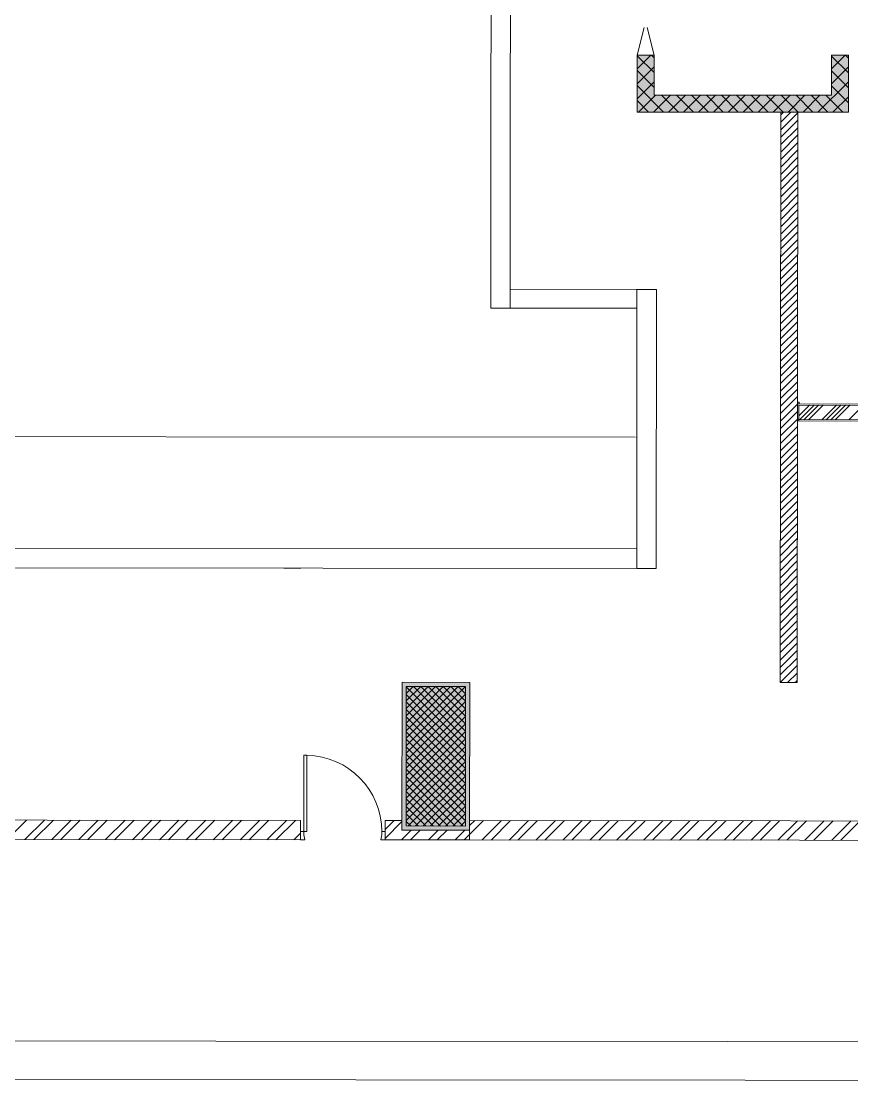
# Model space of a CAD drawing. Header units: inches. Extents: x -957 to 3394, y -3 to 3008.
# Drawn here: x 1605 to 1991.4, y -2.9 to 491.1 of the extents above; entities that cross this region are included whole.
import ezdxf

# ---------------------------------------------------------------- set-up
doc = ezdxf.new("R2010")
doc.units = ezdxf.units.IN
doc.header["$MEASUREMENT"] = 0
for name, color, linetype in [('PDF_0', 7, 'Continuous'), ('PDF_Door', 7, 'Continuous'), ('PDF_Elevation_Hidden', 7, 'Continuous'), ('PDF_Framing-Column', 7, 'Continuous'), ('PDF_Framing-Column Hatch', 7, 'Continuous'), ('PDF_FSM-PODIUM-FRAMING - Shear Wall', 7, 'Continuous'), ('PDF_Hatch', 7, 'Continuous'), ('PDF_Hatch - Brick Wall', 7, 'Continuous'), ('PDF_I-WALL', 7, 'Continuous'), ('PDF_TEMPLATE', 7, 'Continuous'), ('PDF_TRI ARC-KQ_Wall', 7, 'Continuous'), ('PDF_Wall', 7, 'Continuous')]:
    doc.layers.add(name, color=color, linetype=linetype)

msp = doc.modelspace()

# ---------------------------------------------------------------- hatches: boundary and pattern name
at = {"layer": 'PDF_0', "true_color": 0xffffff, "transparency": 33554559}
msp.add_hatch(color=7, dxfattribs=at).paths.add_polyline_path([(1989.9, 475.32), (1982.04, 475.33), (1982.02, 456.65), (1899.43, 456.72), (1899.44, 475.4), (1891.58, 475.4), (1891.55, 448.86), (1989.88, 448.77)])

# ---------------------------------------------------------------- linework, layer by layer
at = {"layer": 'PDF_0', "lineweight": 0}
msp.add_lwpolyline([(-926.17, 18.23), (-923.64, 2975.98), (3366.24, 2973.12), (3363.71, 15.38)], close=True, dxfattribs=at)
at = {"layer": 'PDF_0', "color": 7, "lineweight": 0, "true_color": 0xffffff}
for points in [[(1989.9, 475.32), (1982.04, 475.33), (1982.02, 456.65), (1899.43, 456.72), (1899.44, 475.4), (1891.58, 475.4), (1891.55, 448.86), (1989.88, 448.77)], [(1782.19, 183.47), (1813.65, 183.44), (1813.59, 114.62), (1782.13, 114.64)]]:
    msp.add_lwpolyline(points, close=True, dxfattribs=at)
at = {"layer": 'PDF_0', "lineweight": 0}
for points in [[(1453.88, 297.92), (1890.64, 297.54)], [(1891.23, 297.35), (1891.62, 297.74)], [(1891.39, 260.48), (1891.42, 297.55)]]:
    msp.add_lwpolyline(points, dxfattribs=at)
at = {"layer": 'PDF_0', "color": 7, "lineweight": 0, "true_color": 0xffffff, "transparency": 33554559}
msp.add_solid([(1782.19, 183.47), (1813.65, 183.44), (1782.13, 114.64), (1813.59, 114.62)], dxfattribs=at)
at = {"layer": 'PDF_Door', "lineweight": 0}
for points in [[(1736.42, 114.09), (1736.45, 149.49), (1737.91, 149.49), (1737.88, 114.09)], [(1734.93, 110.16), (1734.93, 114.09), (1736.42, 114.09), (1736.42, 112.52), (1736.89, 110.16)], [(1774.26, 110.13), (1774.26, 114.06), (1772.77, 114.06), (1772.76, 112.49), (1772.29, 110.13)]]:
    msp.add_lwpolyline(points, close=True, dxfattribs=at)
msp.add_arc((1737.23, 113.96), 35.53, 0.1591, 88.9094, dxfattribs=at)
at = {"layer": 'PDF_Elevation_Hidden', "lineweight": 0}
for points in [[(1891.57, 475.4), (1894.8, 488.27)], [(1896.23, 488.27), (1899.44, 475.4)]]:
    msp.add_lwpolyline(points, dxfattribs=at)
at = {"layer": 'PDF_Framing-Column', "lineweight": 0}
for points in [[(1782.19, 183.47), (1782.13, 114.64), (1813.59, 114.62), (1813.65, 183.44)], [(1784.15, 181.5), (1784.09, 116.61), (1811.63, 116.58), (1811.68, 181.48)]]:
    msp.add_lwpolyline(points, close=True, dxfattribs=at)
at = {"layer": 'PDF_Framing-Column Hatch', "lineweight": 0}
for points in [[(1891.57, 468.99), (1897.99, 475.4)], [(1891.58, 475.08), (1899.44, 467.21)], [(1898.21, 475.4), (1899.44, 474.16)], [(1982.03, 468.99), (1988.37, 475.32)], [(1982.04, 474.93), (1989.89, 467.06)], [(1988.59, 475.32), (1989.9, 474.01)], [(1891.56, 462.04), (1899.44, 469.9)], [(1982.02, 462.04), (1989.9, 469.89)], [(1891.57, 468.13), (1899.43, 460.26)], [(1982.03, 467.98), (1989.89, 460.1)], [(1891.56, 455.09), (1899.43, 462.94)], [(1891.56, 461.18), (1903.87, 448.85)], [(1975.71, 448.78), (1989.89, 462.94)], [(1982.02, 461.02), (1989.88, 453.15)], [(1892.28, 448.86), (1900.15, 456.72)], [(1899.23, 448.85), (1907.1, 456.71)], [(1902.97, 456.71), (1910.83, 448.84)], [(1906.18, 448.84), (1914.06, 456.7)], [(1909.92, 456.71), (1917.78, 448.83)], [(1913.14, 448.84), (1921.01, 456.7)], [(1916.87, 456.7), (1924.73, 448.83)], [(1920.09, 448.83), (1927.96, 456.69)], [(1923.82, 456.69), (1931.68, 448.82)], [(1927.04, 448.83), (1934.91, 456.69)], [(1930.78, 456.69), (1938.64, 448.82)], [(1933.99, 448.82), (1941.87, 456.68)], [(1937.73, 456.68), (1945.59, 448.81)], [(1940.95, 448.81), (1948.82, 456.67)], [(1944.68, 456.68), (1952.54, 448.8)], [(1947.9, 448.81), (1955.77, 456.67)], [(1951.64, 456.67), (1959.49, 448.8)], [(1954.85, 448.8), (1962.72, 456.66)], [(1958.59, 456.67), (1966.45, 448.79)], [(1961.8, 448.8), (1969.68, 456.66)], [(1965.54, 456.66), (1973.4, 448.79)], [(1968.76, 448.79), (1976.63, 456.65)], [(1972.49, 456.65), (1980.35, 448.78)], [(1979.45, 456.65), (1987.31, 448.77)], [(1982.66, 448.78), (1989.89, 455.99)], [(1891.56, 454.22), (1896.92, 448.85)], [(1989.61, 448.77), (1989.88, 449.04)], [(1784.12, 150.47), (1811.68, 177.98)], [(1784.13, 160.9), (1804.75, 181.48)], [(1784.13, 157.43), (1808.23, 181.48)], [(1784.13, 153.95), (1811.68, 181.46)], [(1784.14, 174.81), (1790.85, 181.5)], [(1784.14, 171.33), (1794.32, 181.49)], [(1784.14, 167.85), (1797.8, 181.49)], [(1784.14, 164.38), (1801.27, 181.49)], [(1784.15, 178.28), (1787.37, 181.5)], [(1784.15, 181.32), (1811.66, 153.77)], [(1787.45, 181.5), (1811.66, 157.24)], [(1790.92, 181.5), (1811.66, 160.72)], [(1794.4, 181.49), (1811.67, 164.2)], [(1797.87, 181.49), (1811.67, 167.67)], [(1801.35, 181.49), (1811.67, 171.15)], [(1804.83, 181.48), (1811.68, 174.62)], [(1808.3, 181.48), (1811.68, 178.1)], [(1784.12, 147), (1811.68, 174.5)], [(1784.14, 174.37), (1811.65, 146.81)], [(1784.15, 177.85), (1811.65, 150.29)], [(1784.12, 143.52), (1811.67, 171.03)], [(1784.14, 170.89), (1811.65, 143.34)], [(1784.11, 140.04), (1811.67, 167.55)], [(1784.11, 136.57), (1811.67, 164.07)], [(1784.14, 167.42), (1811.65, 139.86)], [(1784.14, 163.94), (1811.64, 136.39)], [(1784.11, 133.09), (1811.66, 160.6)], [(1784.13, 160.46), (1811.64, 132.91)], [(1784.1, 126.14), (1811.66, 153.65)], [(1784.11, 129.61), (1811.66, 157.12)], [(1784.13, 156.99), (1811.64, 129.43)], [(1784.13, 153.51), (1811.63, 125.96)], [(1784.1, 122.66), (1811.65, 150.17)], [(1784.12, 150.03), (1811.63, 122.48)], [(1784.1, 119.19), (1811.65, 146.69)], [(1784.12, 146.56), (1811.63, 119)], [(1784.11, 139.61), (1807.09, 116.59)], [(1784.12, 143.08), (1810.57, 116.58)], [(1784.99, 116.61), (1811.65, 143.22)], [(1788.47, 116.6), (1811.65, 139.74)], [(1784.11, 136.13), (1803.62, 116.59)], [(1791.95, 116.6), (1811.64, 136.26)], [(1784.11, 132.65), (1800.14, 116.59)], [(1784.11, 129.18), (1796.66, 116.6)], [(1795.42, 116.6), (1811.64, 132.79)], [(1798.9, 116.59), (1811.64, 129.31)], [(1784.1, 125.7), (1793.19, 116.6)], [(1802.37, 116.59), (1811.63, 125.84)], [(1784.1, 122.22), (1789.71, 116.6)], [(1784.1, 118.75), (1786.23, 116.61)], [(1805.85, 116.59), (1811.63, 122.36)], [(1809.33, 116.59), (1811.63, 118.88)]]:
    msp.add_lwpolyline(points, dxfattribs=at)
at = {"layer": 'PDF_Framing-Column Hatch', "lineweight": 0, "transparency": 33554559}
for points in [[(1782.19, 183.47), (1782.13, 114.64), (1813.65, 183.44), (1813.59, 114.62)], [(1784.15, 181.5), (1784.09, 116.61), (1811.68, 181.48), (1811.63, 116.58)]]:
    msp.add_solid(points, dxfattribs=at)
at = {"layer": 'PDF_FSM-PODIUM-FRAMING - Shear Wall', "lineweight": 0}
msp.add_lwpolyline([(1891.58, 475.4), (1891.55, 448.86), (1989.88, 448.77), (1989.9, 475.32), (1982.04, 475.33), (1982.02, 456.65), (1899.43, 456.72), (1899.44, 475.4)], close=True, dxfattribs=at)
at = {"layer": 'PDF_Hatch', "lineweight": 0}
for points in [[(1958.41, 447.6), (1959.61, 448.8)], [(1958.41, 444.13), (1963.09, 448.79)], [(1958.41, 440.65), (1966.28, 448.51)], [(1958.41, 437.17), (1966.28, 445.03)], [(1958.4, 433.7), (1966.28, 441.56)], [(1958.4, 430.22), (1966.27, 438.08)], [(1958.39, 423.27), (1966.27, 431.13)], [(1958.4, 426.75), (1966.27, 434.6)], [(1958.39, 419.79), (1966.26, 427.65)], [(1958.38, 412.84), (1966.26, 420.7)], [(1958.39, 416.32), (1966.26, 424.18)], [(1958.38, 409.36), (1966.25, 417.22)], [(1958.38, 405.89), (1966.25, 413.75)], [(1958.38, 402.41), (1966.25, 410.27)], [(1958.37, 398.93), (1966.25, 406.79)], [(1958.37, 395.46), (1966.24, 403.32)], [(1958.36, 388.51), (1966.24, 396.37)], [(1958.37, 391.98), (1966.24, 399.84)], [(1958.36, 385.03), (1966.23, 392.89)], [(1958.35, 378.08), (1966.23, 385.94)], [(1958.36, 381.55), (1966.23, 389.41)], [(1958.35, 374.6), (1966.22, 382.46)], [(1958.35, 371.12), (1966.22, 378.98)], [(1958.35, 367.65), (1966.22, 375.51)], [(1958.34, 364.17), (1966.22, 372.03)], [(1958.34, 360.7), (1966.21, 368.55)], [(1958.33, 353.74), (1966.21, 361.6)], [(1958.34, 357.22), (1966.21, 365.08)], [(1958.33, 350.27), (1966.2, 358.13)], [(1958.33, 346.79), (1966.2, 354.65)], [(1958.33, 343.31), (1966.2, 351.17)], [(1958.32, 339.84), (1966.19, 347.7)], [(1958.32, 336.36), (1966.19, 344.22)], [(1958.31, 329.41), (1966.19, 337.27)], [(1958.32, 332.88), (1966.19, 340.74)], [(1958.31, 325.93), (1966.18, 333.79)], [(1958.3, 318.98), (1966.18, 326.84)], [(1958.31, 322.46), (1966.18, 330.31)], [(1958.3, 315.5), (1966.17, 323.36)], [(1958.3, 312.03), (1966.17, 319.89)], [(1958.3, 308.55), (1966.17, 316.41)], [(1958.29, 305.07), (1966.17, 312.93)], [(1958.29, 301.6), (1966.16, 309.46)], [(1958.28, 294.64), (1966.16, 302.5)], [(1958.29, 298.12), (1966.16, 305.98)], [(1958.28, 291.17), (1966.15, 299.03)], [(1958.27, 284.22), (1966.15, 292.08)], [(1958.28, 287.69), (1966.15, 295.55)], [(1958.27, 280.74), (1966.14, 288.6)], [(1958.27, 277.26), (1966.14, 285.12)], [(1958.27, 273.79), (1966.14, 281.65)], [(1958.26, 270.31), (1966.14, 278.17)], [(1958.26, 266.83), (1966.13, 274.69)], [(1958.25, 259.88), (1966.13, 267.74)], [(1958.26, 263.36), (1966.13, 271.22)], [(1958.25, 256.41), (1966.12, 264.26)], [(1958.24, 249.45), (1966.12, 257.31)], [(1958.25, 252.93), (1966.12, 260.79)], [(1958.24, 245.98), (1966.11, 253.84)], [(1958.24, 242.5), (1966.11, 250.36)], [(1958.23, 235.55), (1966.11, 243.41)], [(1958.24, 239.02), (1966.11, 246.88)], [(1958.23, 232.07), (1966.1, 239.93)], [(1958.22, 225.12), (1966.1, 232.98)], [(1958.23, 228.59), (1966.1, 236.45)], [(1958.22, 221.64), (1966.09, 229.5)], [(1958.22, 218.17), (1966.09, 226.02)], [(1958.22, 214.69), (1966.09, 222.55)], [(1958.21, 211.21), (1966.08, 219.07)], [(1958.21, 207.74), (1966.08, 215.6)], [(1958.2, 200.78), (1966.08, 208.64)], [(1958.21, 204.26), (1966.08, 212.12)], [(1958.2, 197.31), (1966.07, 205.17)], [(1958.19, 190.35), (1966.07, 198.21)], [(1958.2, 193.83), (1966.07, 201.69)], [(1958.19, 186.88), (1966.06, 194.74)], [(1958.19, 183.4), (1966.06, 191.26)], [(1961.58, 183.32), (1966.06, 187.79)], [(1965.06, 183.31), (1966.06, 184.31)]]:
    msp.add_lwpolyline(points, dxfattribs=at)
at = {"layer": 'PDF_Hatch - Brick Wall', "lineweight": 0}
for points in [[(1598.34, 110.28), (1607.4, 119.32)], [(1606.69, 110.27), (1615.74, 119.31)], [(1610.86, 110.27), (1619.91, 119.3)], [(1619.2, 110.26), (1628.25, 119.3)], [(1623.37, 110.26), (1632.43, 119.29)], [(1631.72, 110.25), (1640.77, 119.29)], [(1635.89, 110.24), (1644.94, 119.28)], [(1644.23, 110.24), (1653.28, 119.28)], [(1648.4, 110.23), (1657.46, 119.27)], [(1656.75, 110.23), (1665.8, 119.27)], [(1660.92, 110.22), (1669.97, 119.26)], [(1669.26, 110.22), (1678.31, 119.25)], [(1673.43, 110.21), (1682.49, 119.25)], [(1681.77, 110.21), (1690.83, 119.24)], [(1685.95, 110.2), (1695, 119.24)], [(1694.29, 110.19), (1703.34, 119.23)], [(1698.46, 110.19), (1707.51, 119.23)], [(1706.8, 110.18), (1715.86, 119.22)], [(1710.98, 110.18), (1720.03, 119.22)], [(1719.32, 110.17), (1728.37, 119.21)], [(1723.49, 110.17), (1732.54, 119.21)], [(1774.26, 115), (1778.43, 119.17)], [(1774.26, 110.83), (1782.13, 118.69)], [(1811.09, 110.1), (1813.59, 112.59), (1820.15, 119.13)], [(1813.59, 116.76), (1815.98, 119.14)], [(1819.44, 110.09), (1828.49, 119.13)], [(1823.61, 110.08), (1832.66, 119.12)], [(1831.95, 110.08), (1841.01, 119.12)], [(1836.12, 110.07), (1845.18, 119.11)], [(1844.47, 110.07), (1853.52, 119.1)], [(1848.64, 110.06), (1857.69, 119.1)], [(1856.98, 110.06), (1866.04, 119.09)], [(1861.15, 110.05), (1870.21, 119.09)], [(1869.5, 110.05), (1878.55, 119.08)], [(1873.67, 110.04), (1882.72, 119.08)], [(1882.01, 110.03), (1891.07, 119.07)], [(1886.18, 110.03), (1895.24, 119.07)], [(1894.53, 110.02), (1903.58, 119.06)], [(1898.7, 110.02), (1907.75, 119.06)], [(1907.04, 110.01), (1916.09, 119.05)], [(1911.21, 110.01), (1920.27, 119.05)], [(1919.56, 110), (1928.61, 119.04)], [(1923.73, 110), (1932.78, 119.04)], [(1932.07, 109.99), (1941.12, 119.03)], [(1936.24, 109.99), (1945.3, 119.03)], [(1944.59, 109.98), (1953.64, 119.02)], [(1948.76, 109.98), (1957.81, 119.02)], [(1957.1, 109.97), (1966.15, 119.01)], [(1961.27, 109.97), (1970.33, 119)], [(1969.62, 109.96), (1978.67, 119)], [(1973.79, 109.96), (1982.84, 118.99)], [(1982.13, 109.95), (1991.18, 118.99)], [(1986.3, 109.95), (1995.36, 118.98)], [(1781.89, 110.12), (1786.42, 114.64)], [(1786.06, 110.12), (1790.59, 114.64)], [(1794.41, 110.11), (1798.93, 114.63)], [(1798.58, 110.11), (1803.11, 114.62)], [(1806.92, 110.1), (1811.45, 114.62)], [(1731.83, 110.16), (1734.93, 113.25)]]:
    msp.add_lwpolyline(points, dxfattribs=at)
at = {"layer": 'PDF_I-WALL', "lineweight": 0}
msp.add_lwpolyline([(1774.26, 114.65), (1774.26, 110.72)], dxfattribs=at)
at = {"layer": 'PDF_TEMPLATE', "lineweight": 0}
msp.add_lwpolyline([(-954.85, 3007.97), (3394.04, 3004.31), (3391.47, -2.9), (-957.42, 0.77)], close=True, dxfattribs=at)
at = {"layer": 'PDF_TRI ARC-KQ_Wall', "lineweight": 0}
for points in [[(1966.16, 305.22), (1966.17, 313.09)], [(1966.16, 305.22), (2213.94, 305.01), (2213.95, 312.88), (1966.17, 313.09)], [(1966.75, 305.81), (2213.35, 305.6), (2213.36, 312.29), (1966.75, 312.5)]]:
    msp.add_lwpolyline(points, close=True, dxfattribs=at)
at = {"layer": 'PDF_TRI ARC-KQ_Wall', "lineweight": 5}
for points in [[(1966.17, 313.09), (1966.9, 313.09), (1966.9, 313.82), (1966.17, 313.82)], [(1966.16, 305.22), (1966.89, 305.22), (1966.89, 305.95), (1966.16, 305.95)]]:
    msp.add_lwpolyline(points, close=True, dxfattribs=at)
at = {"layer": 'PDF_TRI ARC-KQ_Wall', "lineweight": 0}
for points in [[(1966.75, 307.42), (1971.83, 312.49)], [(1967.22, 305.81), (1973.92, 312.49)], [(1969.31, 305.81), (1976, 312.49)], [(1971.4, 305.81), (1978.09, 312.49)], [(1977.65, 305.8), (1984.35, 312.48)], [(1979.74, 305.8), (1986.43, 312.48)], [(1981.83, 305.8), (1988.52, 312.48)], [(1983.91, 305.8), (1990.6, 312.48)], [(1990.17, 305.79), (1996.86, 312.47)]]:
    msp.add_lwpolyline(points, dxfattribs=at)
at = {"layer": 'PDF_Wall', "lineweight": 0}
for points in [[(1832.48, 357.66), (1832.68, 595.21), (1823.64, 595.22), (1823.44, 357.67)], [(1966.28, 448.79), (1966.05, 183.31), (1958.19, 183.32), (1958.42, 448.8)], [(1891.48, 357.61), (1832.48, 357.66), (1832.49, 366.4), (1891.48, 366.34)], [(1900.41, 236.47), (1900.53, 366.34), (1891.48, 366.34), (1891.37, 236.47)], [(1891.37, 236.47), (1453.04, 236.85), (1453.04, 245.89), (1891.38, 245.52)], [(2274.34, 109.7), (1813.59, 110.09), (1813.59, 119.14), (2112.5, 118.88), (2112.5, 114.36), (2269.82, 114.22), (2269.84, 134.68), (2274.36, 133.23)], [(1498.95, 119.41), (1498.95, 114.88), (1467.49, 114.91), (1467.48, 110.39), (1734.93, 110.16), (1734.93, 119.21)], [(1813.59, 114.62), (1813.59, 110.09), (1774.26, 110.13), (1774.26, 119.17), (1782.13, 119.17), (1782.13, 114.64)]]:
    msp.add_lwpolyline(points, close=True, dxfattribs=at)
msp.add_lwpolyline([(1727.17, 236.61), (1735.03, 236.61)], dxfattribs=at)

doc.saveas('drawing.dxf')
